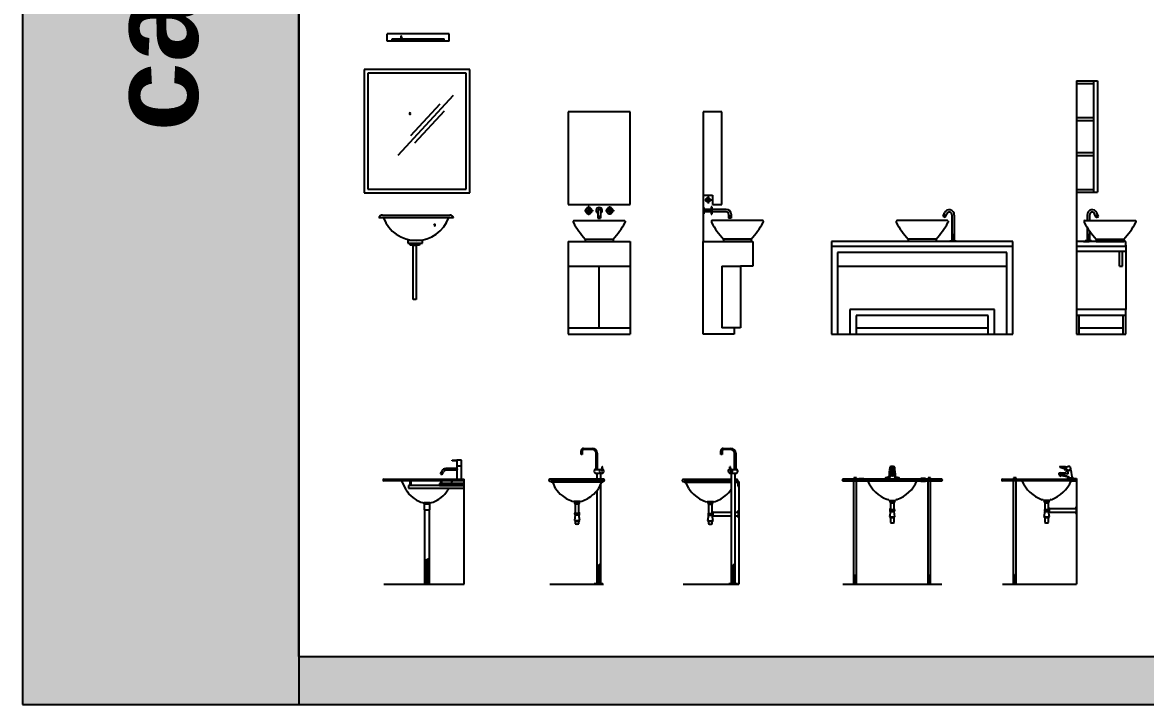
# Model space of a CAD drawing. Header units: millimetres. Extents: x 1357 to 18171, y 1516 to 18553.
# Drawn here: x 1357 to 10449, y 1516 to 7039 of the extents above; entities that cross this region are included whole.
import ezdxf

# ---------------------------------------------------------------- set-up
doc = ezdxf.new("R2010")
doc.units = ezdxf.units.MM
doc.layers.add('www.cad-blocks.net', color=7, linetype='Continuous')
doc.styles.get("Standard").update_dxf_attribs({"font": 'arial.ttf'})

# ---------------------------------------------------------------- blocks, each defined once
blk = doc.blocks.new('A$C7B974630')
at = {"color": 0}
for p, q in [((0.1875, 2.0916), (0.1875, 2.1516)), ((0.6875, 2.1516), (0.1875, 2.1516)), ((0.6875, 2.0916), (0.1875, 2.0916)), ((0.2275, 2.0916), (0.2275, 2.1116)), ((0.2275, 2.1116), (0.6475, 2.1116)), ((0.6475, 2.0916), (0.6475, 2.1116)), ((0.6875, 2.0916), (0.6875, 2.1516)), ((0, 1.8627), (0, 0.8627)), ((0.8546, 1.8627), (0, 1.8627)), ((0.03, 1.8327), (0.03, 0.8927)), ((0.8246, 1.8327), (0.03, 1.8327)), ((0.8246, 0.8927), (0.8246, 1.8327)), ((0.8546, 0.8627), (0.8546, 1.8627)), ((0.72, 1.6533), (0.2715, 1.1651)), ((0.6127, 1.581), (0.3741, 1.3246)), ((0.6473, 1.5241), (0.4075, 1.2664)), ((0, 0.8627), (0.4863, 0.8627)), ((0.03, 0.8927), (0.4589, 0.8927)), ((0.4589, 0.8927), (0.8246, 0.8927)), ((0.4863, 0.8627), (0.8546, 0.8627)), ((0.7237, 0.6604), (0.1193, 0.6604)), ((0.1493, 0.6839), (0.6937, 0.6839)), ((0.4712, 0.4784), (0.3526, 0.4784)), ((0.3526, 0.4784), (0.3526, 0.4551)), ((0.3526, 0.4551), (0.4712, 0.4551)), ((0.4712, 0.4551), (0.4712, 0.4784)), ((0.3716, 0.4544), (0.4468, 0.4544)), ((0.3716, 0.439), (0.3716, 0.4544)), ((0.4468, 0.439), (0.3716, 0.439)), ((0.3955, 0), (0.3955, 0.439)), ((0.3992, 0.439), (0.4246, 0.439)), ((0.4209, 0.439), (0.4209, 0)), ((0.4468, 0.4544), (0.4468, 0.439)), ((0.4209, 0), (0.3955, 0))]:
    blk.add_line(p, q, dxfattribs=at)
for centre, radius, start, end in [((0.3017, 2.1261), 0.005, 0, 180), ((0.3017, 2.1261), 0.005, 180, 0), ((0.3026, 2.1261), 0.005, 0, 180), ((0.3026, 2.1261), 0.005, 180, 0), ((0.3717, 1.5055), 0.005, 0, 180), ((0.3717, 1.5055), 0.005, 180, 0), ((0.3725, 1.5055), 0.005, 0, 180), ((0.3725, 1.5055), 0.005, 180, 0), ((0.1501, 0.6519), 0.0319, 91.42937, 164.66843), ((0.4204, 0.7603), 0.2821, 200.52463, 340.16246), ((0.6929, 0.6519), 0.0319, 15.33157, 88.57063), ((0.5701, 0.6029), 0.005, 0, 180), ((0.5701, 0.6029), 0.005, 180, 0)]:
    blk.add_arc(centre, radius, start, end, dxfattribs=at)
blk = doc.blocks.new('A$C51DA7EBB')
for p, q in [((0.5, 1.8), (0, 1.8)), ((0, 1.8), (0, 1.05)), ((0.5, 1.05), (0.5, 1.8)), ((0, 1.05), (0.5, 1.05)), ((0.135, 1.0035), (0.1615, 1.0035)), ((0.135, 1.0035), (0.135, 0.9965)), ((0.1615, 1.03), (0.1615, 1.0035)), ((0.1685, 1.03), (0.1615, 1.03)), ((0.1685, 1.03), (0.1685, 1.0035)), ((0.1685, 1.0035), (0.195, 1.0035)), ((0.195, 1.0035), (0.195, 0.9965)), ((0.3315, 1.0035), (0.305, 1.0035)), ((0.305, 1.0035), (0.305, 0.9965)), ((0.3315, 1.03), (0.3315, 1.0035)), ((0.3315, 1.03), (0.3385, 1.03)), ((0.3385, 1.03), (0.3385, 1.0035)), ((0.365, 1.0035), (0.3385, 1.0035)), ((0.365, 1.0035), (0.365, 0.9965)), ((0.04, 0.915), (0.04, 0.9063)), ((0.045, 0.92), (0.455, 0.92)), ((0.135, 0.9965), (0.1615, 0.9965)), ((0.1615, 0.9965), (0.1615, 0.97)), ((0.1615, 0.97), (0.1685, 0.97)), ((0.1685, 0.9965), (0.1685, 0.97)), ((0.1685, 0.9965), (0.195, 0.9965)), ((0.24, 1), (0.24, 0.94)), ((0.24, 0.955), (0.26, 0.955)), ((0.24, 0.94), (0.26, 0.94)), ((0.26, 1), (0.26, 0.94)), ((0.3315, 0.9965), (0.305, 0.9965)), ((0.3315, 0.9965), (0.3315, 0.97)), ((0.3385, 0.97), (0.3315, 0.97)), ((0.365, 0.9965), (0.3385, 0.9965)), ((0.3385, 0.9965), (0.3385, 0.97)), ((0.46, 0.915), (0.46, 0.9063)), ((0.46, 0.915), (0.46, 0.9063)), ((0, 0.75), (0, 0)), ((0, 0.75), (0.5, 0.75)), ((0.1375, 0.77), (0.1375, 0.75)), ((0.1375, 0.77), (0.3625, 0.77)), ((0.1375, 0.75), (0.3625, 0.75)), ((0.3625, 0.77), (0.3625, 0.75)), ((0.5, 0.75), (0.5, 0)), ((0, 0.55), (0.5, 0.55)), ((0.25, 0.05), (0.25, 0.55)), ((0, 0.05), (0.5, 0.05)), ((0, 0), (0.5, 0))]:
    blk.add_line(p, q)
for centre, radius, start, end in [((0.165, 1), 0.025, 98.04785, 171.95215), ((0.165, 1), 0.01, 110.48732, 159.51268), ((0.165, 1.0056), 0.00406, 210.51024, 329.48976), ((0.165, 1), 0.025, 8.04785, 81.95215), ((0.165, 1), 0.01, 20.48732, 69.51268), ((0.25, 1), 0.025, 293.57818, 246.42182), ((0.25, 1), 0.01, 0, 180), ((0.335, 1), 0.025, 98.04785, 171.95215), ((0.335, 1), 0.01, 110.48732, 159.51268), ((0.335, 1.0056), 0.00406, 210.51024, 329.48976), ((0.335, 1), 0.025, 8.04785, 81.95215), ((0.335, 1), 0.01, 20.48732, 69.51268), ((0.045, 0.915), 0.005, 90, 180), ((0.165, 1), 0.025, 188.04785, 261.95215), ((0.165, 1), 0.01, 200.48732, 249.51268), ((0.165, 0.9944), 0.00406, 30.51024, 149.48976), ((0.165, 1), 0.025, 278.04785, 351.95215), ((0.165, 1), 0.01, 290.48732, 339.51268), ((0.335, 1), 0.025, 188.04785, 261.95215), ((0.335, 1), 0.01, 200.48732, 249.51268), ((0.335, 0.9944), 0.00406, 30.51024, 149.48976), ((0.335, 1), 0.025, 278.04785, 351.95215), ((0.335, 1), 0.01, 290.48732, 339.51268), ((0.455, 0.915), 0.005, 0, 90), ((0.045, 0.9063), 0.005, 180, 209.45502), ((0.6826, 1.2664), 0.7372, 209.45502, 222.32259), ((-0.1826, 1.2664), 0.7372, 317.67741, 330.54498), ((0.455, 0.9063), 0.005, 330.54498, 0)]:
    blk.add_arc(centre, radius, start, end)
blk = doc.blocks.new('A$C622375E1')
for p, q in [((0.15, 1.8), (0, 1.8)), ((0, 1.8), (0, 1.125)), ((0.15, 1.05), (0.15, 1.8)), ((0, 1.125), (0.075, 1.125)), ((0, 1.125), (0, 0.75)), ((0.0385, 1.1137), (0.0385, 1.0581)), ((0.075, 1.125), (0.075, 1.05)), ((0.006, 1.025), (0, 1.025)), ((0.006, 0.975), (0.006, 1.025)), ((0.063, 1.01), (0.006, 1.01)), ((0.033, 1.0055), (0.006, 1.0055)), ((0.011, 1.0862), (0.066, 1.0862)), ((0.033, 1.0075), (0.033, 0.9925)), ((0.053, 1.0075), (0.033, 1.0075)), ((0.053, 1.0075), (0.053, 0.9925)), ((0.063, 1.003), (0.053, 1.003)), ((0.063, 1.03), (0.063, 0.97)), ((0.07, 1.03), (0.063, 1.03)), ((0.07, 1.03), (0.07, 0.97)), ((0.185, 1.01), (0.07, 1.01)), ((0.075, 1.05), (0.15, 1.05)), ((0.006, 0.975), (0, 0.975)), ((0.033, 0.9945), (0.006, 0.9945)), ((0.063, 0.99), (0.006, 0.99)), ((0.053, 0.9925), (0.033, 0.9925)), ((0.063, 0.997), (0.053, 0.997)), ((0.063, 0.97), (0.07, 0.97)), ((0.065, 0.915), (0.065, 0.9063)), ((0.065, 0.915), (0.065, 0.9063)), ((0.185, 0.99), (0.07, 0.99)), ((0.48, 0.92), (0.07, 0.92)), ((0.205, 0.97), (0.205, 0.94)), ((0.225, 0.955), (0.205, 0.955)), ((0.225, 0.94), (0.205, 0.94)), ((0.225, 0.97), (0.225, 0.94)), ((0.485, 0.915), (0.485, 0.9063)), ((0, 0.75), (0.4, 0.75)), ((0, 0), (0, 0.75)), ((0.1625, 0.77), (0.1625, 0.75)), ((0.3875, 0.77), (0.1625, 0.77)), ((0.3875, 0.75), (0.1625, 0.75)), ((0.3875, 0.77), (0.3875, 0.75)), ((0.4, 0.75), (0.4, 0.55)), ((0.15, 0.55), (0.15, 0.05)), ((0.15, 0.55), (0.3, 0.55)), ((0.3, 0.55), (0.3, 0.05)), ((0.4, 0.55), (0.3, 0.55)), ((0.3, 0.55), (0.3, 0.05)), ((0.25, 0), (0, 0)), ((0.3, 0.05), (0.15, 0.05)), ((0.3, 0.05), (0.25, 0.05)), ((0.25, 0.05), (0.25, 0))]:
    blk.add_line(p, q)
for centre, radius in [((0.0385, 1.0862), 0.0175), ((0.0665, 1), 0.0035)]:
    blk.add_circle(centre, radius)
for centre, radius, start, end in [((0.185, 0.97), 0.04, 0, 90), ((0.07, 0.915), 0.005, 90, 180), ((0.185, 0.97), 0.02, 0, 90), ((0.48, 0.915), 0.005, 0, 90), ((0.07, 0.9063), 0.005, 180, 209.45502), ((0.7076, 1.2664), 0.7372, 209.45502, 222.32259), ((-0.1576, 1.2664), 0.7372, 317.67741, 330.54498), ((0.48, 0.9063), 0.005, 330.54498, 0)]:
    blk.add_arc(centre, radius, start, end)
blk = doc.blocks.new('A$C3EAC730C')
for p, q in [((0, 2.05), (0.17, 2.05)), ((0, 2.05), (0, 0.2)), ((0, 2.03), (0.14, 2.03)), ((0.14, 2.05), (0.14, 1.15)), ((0.17, 2.05), (0.17, 1.15)), ((0, 1.7542), (0.14, 1.7542)), ((0, 1.7292), (0.14, 1.7292)), ((0, 1.4708), (0.14, 1.4708)), ((0, 1.4458), (0.14, 1.4458)), ((0, 1.17), (0.14, 1.17)), ((0, 1.15), (0.17, 1.15)), ((0.0627, 0.915), (0.0627, 0.9063)), ((0.0677, 0.92), (0.4777, 0.92)), ((0.0877, 0.964), (0.0877, 0.92)), ((0.1077, 0.9647), (0.1077, 0.92)), ((0.1601, 0.9446), (0.1481, 0.9744)), ((0.1545, 0.9582), (0.1731, 0.9657)), ((0.1552, 0.9563), (0.1739, 0.9639)), ((0.1601, 0.9446), (0.1787, 0.9521)), ((0.1787, 0.9521), (0.1666, 0.9819)), ((0.4827, 0.915), (0.4827, 0.9063)), ((0.4827, 0.915), (0.4827, 0.9063)), ((0.0877, 0.8637), (0.0877, 0.756)), ((0.1077, 0.8346), (0.1077, 0.756)), ((0.4, 0.75), (0, 0.75)), ((0.0577, 0.75), (0.1037, 0.75)), ((0.0727, 0.756), (0.0727, 0.75)), ((0.1227, 0.756), (0.0727, 0.756)), ((0.0902, 0.7905), (0.1052, 0.7905)), ((0.0902, 0.7905), (0.0902, 0.756)), ((0.0947, 0.8022), (0.0947, 0.7905)), ((0.1007, 0.8022), (0.1007, 0.7905)), ((0.1052, 0.7905), (0.1052, 0.756)), ((0.1227, 0.756), (0.1227, 0.75)), ((0.1602, 0.77), (0.1602, 0.75)), ((0.1602, 0.77), (0.3852, 0.77)), ((0.1602, 0.75), (0.3852, 0.75)), ((0.3852, 0.77), (0.3852, 0.75)), ((0.4, 0.71), (0.4, 0.75)), ((0.4, 0.71), (0, 0.71)), ((0.4, 0.67), (0, 0.67)), ((0.35, 0.55), (0.35, 0.67)), ((0.375, 0.55), (0.375, 0.67)), ((0.4, 0.72), (0.4, 0.2)), ((0.35, 0.55), (0.375, 0.55)), ((0.4, 0.2), (0, 0.2)), ((0, 0.2), (0, 0)), ((0.4, 0), (0.4, 0.2)), ((0.4, 0.15), (0, 0.15)), ((0.02, 0.15), (0.02, 0)), ((0.38, 0), (0.38, 0.15)), ((0, 0), (0.4, 0)), ((0.02, 0.05), (0.38, 0.05))]:
    blk.add_line(p, q)
blk.add_circle((0.0977, 0.804), 0.0035)
for centre, radius, start, end in [((0.1286, 0.9665), 0.041, 22.01327, 183.41193), ((0.0677, 0.915), 0.005, 90, 180), ((0.1286, 0.9665), 0.021, 22.01327, 184.76808), ((0.4777, 0.915), 0.005, 0, 90), ((0.0677, 0.9063), 0.005, 180, 209.45502), ((0.7052, 1.2664), 0.7372, 209.45502, 222.32259), ((-0.1599, 1.2664), 0.7372, 317.67741, 330.54498), ((0.4777, 0.9063), 0.005, 330.54498, 0)]:
    blk.add_arc(centre, radius, start, end)
blk = doc.blocks.new('A$C127E6D2A')
for p, q in [((0.525, 0.915), (0.525, 0.9063)), ((0.525, 0.915), (0.525, 0.9063)), ((0.94, 0.92), (0.53, 0.92)), ((0.904, 0.9521), (0.9161, 0.9819)), ((0.9226, 0.9446), (0.904, 0.9521)), ((0.9275, 0.9563), (0.9088, 0.9639)), ((0.9282, 0.9582), (0.9095, 0.9657)), ((0.9226, 0.9446), (0.9346, 0.9744)), ((0.945, 0.915), (0.945, 0.9063)), ((0.975, 0.9647), (0.975, 0.756)), ((0.995, 0.964), (0.995, 0.756)), ((1.47, 0.75), (0, 0.75)), ((0, 0.75), (0, 0)), ((0.6225, 0.77), (0.6225, 0.75)), ((0.8475, 0.77), (0.6225, 0.77)), ((0.8475, 0.75), (0.6225, 0.75)), ((0.8475, 0.77), (0.8475, 0.75)), ((0.96, 0.756), (0.96, 0.75)), ((0.96, 0.756), (1.01, 0.756)), ((0.9925, 0.7905), (0.9775, 0.7905)), ((0.9775, 0.7905), (0.9775, 0.756)), ((0.982, 0.8022), (0.982, 0.7905)), ((0.988, 0.8022), (0.988, 0.7905)), ((0.9925, 0.7905), (0.9925, 0.756)), ((1.01, 0.756), (1.01, 0.75)), ((1.47, 0), (1.47, 0.75)), ((1.47, 0.71), (0, 0.71)), ((0.05, 0.66), (0.05, 0)), ((1.42, 0.66), (0.05, 0.66)), ((1.42, 0), (1.42, 0.66)), ((0.05, 0.55), (1.42, 0.55)), ((1.32, 0.2), (0.15, 0.2)), ((0.15, 0.2), (0.15, 0)), ((1.32, 0), (1.32, 0.2)), ((1.27, 0.15), (0.2, 0.15)), ((0.2, 0.15), (0.2, 0)), ((1.27, 0), (1.27, 0.15)), ((0.2, 0.05), (1.27, 0.05)), ((0, 0), (1.47, 0))]:
    blk.add_line(p, q)
blk.add_circle((0.985, 0.804), 0.0035)
for centre, radius, start, end in [((0.9541, 0.9665), 0.041, 356.58807, 157.98673), ((0.53, 0.915), 0.005, 90, 180), ((0.9541, 0.9665), 0.021, 355.23192, 157.98673), ((0.94, 0.915), 0.005, 0, 90), ((0.53, 0.9063), 0.005, 180, 209.45502), ((1.1676, 1.2664), 0.7372, 209.45502, 222.32259), ((0.3024, 1.2664), 0.7372, 317.67741, 330.54498), ((0.94, 0.9063), 0.005, 330.54498, 0)]:
    blk.add_arc(centre, radius, start, end)
blk = doc.blocks.new('A$C68C212F1')
for p, q in [((0.5587, 1), (0.5587, 1.005)), ((0.5587, 1.005), (0.5987, 1.005)), ((0.6353, 1.005), (0.5987, 1.005)), ((0.5987, 1.005), (0.5987, 0.959)), ((0.6191, 1.005), (0.6142, 1.005)), ((0.6353, 0.959), (0.6353, 1.005)), ((0.464, 0.8966), (0.4787, 0.9177)), ((0.5987, 0.9373), (0.5082, 0.9373)), ((0.5987, 0.9223), (0.5084, 0.9223)), ((0.5987, 1), (0.5587, 1)), ((0.5987, 0.959), (0.6353, 0.959)), ((0.6353, 0.955), (0.5987, 0.955)), ((0.5987, 0.955), (0.5987, 0.9373)), ((0.5987, 0.9223), (0.5987, 0.85)), ((0.6007, 0.959), (0.6007, 0.955)), ((0.6333, 0.959), (0.6333, 0.955)), ((0.6353, 0.85), (0.6353, 0.955)), ((0.006, 0.85), (0.656, 0.85)), ((0.656, 0.838), (0.006, 0.838)), ((0.1885, 0.7649), (0.151, 0.838)), ((0.221, 0.798), (0.221, 0.838)), ((0.227, 0.798), (0.227, 0.838)), ((0.471, 0.816), (0.471, 0.838)), ((0.4764, 0.888), (0.491, 0.9092)), ((0.477, 0.816), (0.477, 0.838)), ((0.561, 0.838), (0.5497, 0.816)), ((0.5987, 0.85), (0.6353, 0.85)), ((0.656, 0), (0.656, 0.85)), ((0.656, 0.798), (0.206, 0.798)), ((0.206, 0.798), (0.206, 0.778)), ((0.206, 0.778), (0.656, 0.778)), ((0.656, 0.816), (0.456, 0.816)), ((0.456, 0.816), (0.456, 0.8)), ((0.456, 0.8), (0.656, 0.8)), ((0.5302, 0.778), (0.5235, 0.7649)), ((0.5415, 0.8), (0.5405, 0.798)), ((0.381, 0.658), (0.331, 0.658)), ((0.3335, 0.652), (0.3785, 0.652)), ((0.3335, 0.652), (0.3335, 0.602)), ((0.3785, 0.602), (0.3785, 0.652)), ((0.3335, 0.602), (0.336, 0.602)), ((0.336, 0.602), (0.376, 0.602)), ((0.336, 0.602), (0.336, 0)), ((0.376, 0), (0.376, 0.602)), ((0.376, 0.602), (0.3785, 0.602)), ((0.3413, 0.1877), (0.3413, 0)), ((0.3479, 0.1929), (0.3479, 0)), ((0.355, 0.1978), (0.355, 0)), ((0.3676, 0.2047), (0.3676, 0)), ((0.006, 0), (0.656, 0))]:
    blk.add_line(p, q)
for centre, radius, start, end in [((0.5113, 0.9005), 0.037, 94.81637, 152.19455), ((0.5118, 0.8997), 0.0229, 98.68208, 155.41444), ((0.006, 0.844), 0.006, 90, 270), ((0.056, 0.844), 0.006, 90, 270), ((0.4852, 0.914), 0.0274, 219.49222, 251.30186), ((0.3229, 0.825), 0.1472, 204.07454, 236.08605), ((0.3891, 0.825), 0.1472, 303.91395, 335.92546), ((0.3919, 0.8941), 0.2439, 231.6801, 255.52785), ((0.3411, 0.6587), 0.0102, 183.95778, 221.28195), ((0.3709, 0.6587), 0.0102, 318.71805, 356.04222), ((0.3201, 0.8941), 0.2439, 284.47215, 308.3199), ((0.4211, 0.0932), 0.1237, 111.38606, 133.46802)]:
    blk.add_arc(centre, radius, start, end)
at = {"extrusion": (0, 0, -1)}
blk.add_ellipse((0.5713, 0.9341), major_axis=(-0.0283, 0.0096), ratio=0.718567, start_param=2.555678, end_param=3.251095, dxfattribs=at)
blk = doc.blocks.new('A$C24E749CB')
for p, q in [((0.28, 1.1), (0.3514, 1.1)), ((0.26, 1.05), (0.26, 1.08)), ((0.27, 1.05), (0.26, 1.05)), ((0.27, 1.08), (0.27, 1.05)), ((0.3514, 1.09), (0.28, 1.09)), ((0.3814, 0.93), (0.3814, 1.06)), ((0.3914, 1.06), (0.3914, 0.93)), ((0.3752, 0.93), (0.4167, 0.93)), ((0.4147, 0.9295), (0.4157, 0.9295)), ((0.4177, 0.93), (0.4374, 0.93)), ((0.4303, 0.93), (0.4303, 0.95)), ((0.4333, 0.93), (0.4333, 0.95)), ((0.4423, 0.85), (0.0077, 0.85)), ((0.0077, 0.8345), (0.0153, 0.8345)), ((0.4407, 0.8345), (0.0153, 0.8345)), ((0.0185, 0.8285), (0.4375, 0.8285)), ((0.0545, 0.7761), (0.0334, 0.8238)), ((0.3752, 0.9), (0.4167, 0.9)), ((0.3874, 0.9), (0.3874, 0.85)), ((0.4226, 0.8238), (0.4015, 0.7761)), ((0.4147, 0.9005), (0.4157, 0.9005)), ((0.4174, 0.9), (0.4174, 0.85)), ((0.4177, 0.9), (0.4374, 0.9)), ((0.4407, 0.8345), (0.4423, 0.8345)), ((0.3874, 0.7561), (0.3874, 0.004)), ((0.4174, 0.812), (0.4174, 0.004)), ((0.2486, 0.6691), (0.2017, 0.6691)), ((0.2074, 0.6691), (0.2017, 0.6691)), ((0.2074, 0.6635), (0.2486, 0.6635)), ((0.2074, 0.6635), (0.2074, 0.6555)), ((0.2074, 0.6555), (0.2486, 0.6555)), ((0.213, 0.6495), (0.243, 0.6495)), ((0.213, 0.6495), (0.213, 0.5745)), ((0.243, 0.5745), (0.243, 0.6495)), ((0.2543, 0.6691), (0.2486, 0.6691)), ((0.2486, 0.6555), (0.2486, 0.6635)), ((0.213, 0.5605), (0.206, 0.515)), ((0.213, 0.5745), (0.212, 0.5745)), ((0.212, 0.5685), (0.244, 0.5685)), ((0.212, 0.5685), (0.212, 0.5665)), ((0.212, 0.5665), (0.244, 0.5665)), ((0.212, 0.5605), (0.213, 0.5605)), ((0.213, 0.5745), (0.243, 0.5745)), ((0.213, 0.5605), (0.243, 0.5605)), ((0.244, 0.5745), (0.243, 0.5745)), ((0.25, 0.515), (0.243, 0.5605)), ((0.243, 0.5605), (0.244, 0.5605)), ((0.244, 0.5665), (0.244, 0.5685)), ((0.206, 0.515), (0.25, 0.515)), ((0.213, 0.511), (0.243, 0.511)), ((0.213, 0.511), (0.213, 0.4895)), ((0.243, 0.4895), (0.243, 0.511)), ((0.3905, 0.004), (0.3905, 0.139)), ((0.3935, 0.004), (0.3935, 0.143)), ((0.3973, 0.004), (0.3973, 0.1477)), ((0.4024, 0.004), (0.4024, 0.1535)), ((0.4109, 0.004), (0.4109, 0.1618)), ((0.4374, 0.004), (0.3674, 0.004)), ((0.3674, 0.004), (0.3674, 0)), ((0.4374, 0), (0.4374, 0.004)), ((0.0077, 0), (0.4423, 0))]:
    blk.add_line(p, q)
for centre, radius, start, end in [((0.28, 1.08), 0.02, 90, 180), ((0.3514, 1.06), 0.04, 0, 90), ((0.28, 1.08), 0.01, 90, 180), ((0.3514, 1.06), 0.03, 0, 90), ((0.0077, 0.8423), 0.00774, 90, 270), ((0.0203, 0.8333), 0.00515, 166.68297, 249.34752), ((0.0187, 0.8068), 0.0225, 49.25045, 75.12158), ((0.4373, 0.8068), 0.0225, 104.87842, 130.74955), ((0.4357, 0.8333), 0.00515, 290.65248, 13.31703), ((0.4423, 0.8423), 0.00774, 270, 90), ((0.2542, 0.902), 0.2361, 212.24439, 231.48451), ((0.2018, 0.902), 0.2361, 308.51549, 327.75561), ((0.2633, 0.9068), 0.2455, 230.52645, 255.48599), ((0.2188, 0.6806), 0.0206, 213.83084, 236.15004), ((0.2227, 0.6642), 0.0176, 209.69211, 236.6714), ((0.2333, 0.6642), 0.0176, 303.3286, 330.30789), ((0.2372, 0.6806), 0.0206, 303.84996, 326.16916), ((0.1927, 0.9068), 0.2455, 284.51401, 309.47355), ((0.228, 0.5695), 0.02, 138.59038, 218.98085), ((0.2133, 0.5715), 0.00325, 112.61986, 247.38014), ((0.2133, 0.5635), 0.00325, 112.61986, 247.38014), ((0.228, 0.5695), 0.02, 321.01915, 41.40962), ((0.2428, 0.5715), 0.00325, 292.61986, 67.38014), ((0.2428, 0.5635), 0.00325, 292.61986, 67.38014), ((0.2134, 0.5198), 0.00879, 212.96263, 267.54761), ((0.228, 0.5447), 0.0573, 254.81071, 285.18929), ((0.2426, 0.5198), 0.00879, 272.45239, 327.03737), ((0.5108, 0.052), 0.1485, 128.97963, 146.20396)]:
    blk.add_arc(centre, radius, start, end)
for centre, major_axis, ratio, start_param, end_param in [((0.3752, 0.915), (0, -0.015), 0.520354, 3.141593, 6.283185), ((0.4167, 0.915), (0, -0.015), 0.520354, 3.141593, 6.283185), ((0.4177, 0.915), (0, -0.015), 0.520354, 3.141593, 6.283185), ((0.4374, 0.915), (0, -0.015), 0.520354, -1.570796, 4.712389), ((0.4318, 0.95), (-0.0015, 0), 0.46894, 3.141593, 6.283185)]:
    blk.add_ellipse(centre, major_axis=major_axis, ratio=ratio, start_param=start_param, end_param=end_param)
blk = doc.blocks.new('A$C38122BC9')
for p, q in [((0.3327, 1.1), (0.3941, 1.1)), ((0.3127, 1.05), (0.3127, 1.08)), ((0.3227, 1.05), (0.3127, 1.05)), ((0.3227, 1.08), (0.3227, 1.05)), ((0.3941, 1.09), (0.3327, 1.09)), ((0.4241, 0.93), (0.4241, 1.06)), ((0.4341, 1.06), (0.4341, 0.93)), ((0.3824, 0.93), (0.3975, 0.93)), ((0.3872, 0.93), (0.3872, 0.95)), ((0.3902, 0.93), (0.3902, 0.95)), ((0.3984, 0.93), (0.4415, 0.93)), ((0.3996, 0.9295), (0.4006, 0.9295)), ((0.3977, 0.8483), (0.0077, 0.8483)), ((0.0077, 0.8328), (0.0153, 0.8328)), ((0.3977, 0.8328), (0.0153, 0.8328)), ((0.0185, 0.8268), (0.3977, 0.8268)), ((0.0545, 0.7743), (0.0334, 0.8221)), ((0.3827, 0.9), (0.3977, 0.9)), ((0.3977, 0.9), (0.3977, 0.004)), ((0.3986, 0.9), (0.4416, 0.9)), ((0.3999, 0.9005), (0.4009, 0.9005)), ((0.4277, 0.9), (0.4277, 0.004)), ((0.4423, 0.8483), (0.4277, 0.8483)), ((0.4407, 0.8328), (0.4277, 0.8328)), ((0.4277, 0.8268), (0.4403, 0.8268)), ((0.4277, 0.8268), (0.4375, 0.8268)), ((0.4403, 0.8268), (0.4517, 0.8268)), ((0.4407, 0.8328), (0.4423, 0.8328)), ((0.4423, 0.8328), (0.4577, 0.8328)), ((0.4517, 0.8268), (0.4517, 0.7928)), ((0.4577, 0.8328), (0.4577, 0)), ((0.4517, 0.7928), (0.4577, 0.7928)), ((0.2074, 0.6674), (0.2017, 0.6674)), ((0.2543, 0.6674), (0.2017, 0.6674)), ((0.2074, 0.6618), (0.2486, 0.6618)), ((0.2074, 0.6618), (0.2074, 0.6538)), ((0.2074, 0.6538), (0.2486, 0.6538)), ((0.213, 0.6478), (0.243, 0.6478)), ((0.213, 0.6478), (0.213, 0.5728)), ((0.243, 0.5728), (0.243, 0.6478)), ((0.2486, 0.6538), (0.2486, 0.6618)), ((0.213, 0.5588), (0.206, 0.5133)), ((0.213, 0.5728), (0.212, 0.5728)), ((0.212, 0.5668), (0.244, 0.5668)), ((0.212, 0.5668), (0.212, 0.5648)), ((0.212, 0.5648), (0.244, 0.5648)), ((0.212, 0.5588), (0.213, 0.5588)), ((0.213, 0.5728), (0.243, 0.5728)), ((0.213, 0.5588), (0.243, 0.5588)), ((0.244, 0.5728), (0.243, 0.5728)), ((0.25, 0.5133), (0.243, 0.5588)), ((0.243, 0.5588), (0.244, 0.5588)), ((0.244, 0.5648), (0.244, 0.5668)), ((0.248, 0.5858), (0.248, 0.5478)), ((0.248, 0.5828), (0.3977, 0.5828)), ((0.248, 0.5528), (0.3977, 0.5528)), ((0.4277, 0.5828), (0.4537, 0.5828)), ((0.4277, 0.5528), (0.4537, 0.5528)), ((0.4537, 0.5958), (0.4537, 0.5398)), ((0.4537, 0.5958), (0.4577, 0.5958)), ((0.206, 0.5133), (0.25, 0.5133)), ((0.213, 0.5093), (0.243, 0.5093)), ((0.213, 0.5093), (0.213, 0.4878)), ((0.243, 0.4878), (0.243, 0.5093)), ((0.4537, 0.5398), (0.4577, 0.5398)), ((0.4009, 0.004), (0.4009, 0.139)), ((0.4038, 0.004), (0.4038, 0.143)), ((0.4076, 0.004), (0.4076, 0.1477)), ((0.4127, 0.004), (0.4127, 0.1535)), ((0.4212, 0.004), (0.4212, 0.1618)), ((0.4477, 0.004), (0.3777, 0.004)), ((0.3777, 0.004), (0.3777, 0)), ((0.4477, 0), (0.4477, 0.004)), ((0.0077, 0), (0.4577, 0))]:
    blk.add_line(p, q)
for centre, radius, start, end in [((0.3327, 1.08), 0.02, 90, 180), ((0.3941, 1.06), 0.04, 0, 90), ((0.3327, 1.08), 0.01, 90, 180), ((0.3941, 1.06), 0.03, 0, 90), ((0.0077, 0.8405), 0.00774, 90, 270), ((0.0203, 0.8316), 0.00515, 166.68297, 249.34752), ((0.0187, 0.8051), 0.0225, 49.25045, 75.12158), ((0.4373, 0.8051), 0.0225, 104.87842, 115.19522), ((0.4357, 0.8316), 0.00515, 290.65248, 13.31703), ((0.4423, 0.8405), 0.00774, 270, 90), ((0.2542, 0.9003), 0.2361, 212.24439, 231.48451), ((0.2018, 0.9003), 0.2361, 308.51549, 326.10008), ((0.2633, 0.905), 0.2455, 230.52645, 255.48599), ((0.2188, 0.6788), 0.0206, 213.83084, 236.15004), ((0.2227, 0.6625), 0.0176, 209.69211, 236.6714), ((0.2333, 0.6625), 0.0176, 303.3286, 330.30789), ((0.2372, 0.6788), 0.0206, 303.84996, 326.16916), ((0.1927, 0.905), 0.2455, 284.51401, 309.47355), ((0.2132, 0.5698), 0.00325, 112.61986, 247.38014), ((0.2132, 0.5618), 0.00325, 112.61986, 247.38014), ((0.2455, 0.5852), 0.00256, 12.68038, 167.31962), ((0.2427, 0.5698), 0.00325, 292.61986, 67.38014), ((0.2427, 0.5618), 0.00325, 292.61986, 67.38014), ((0.2455, 0.5483), 0.00256, 258.47964, 347.31962), ((0.4817, 0.556), 0.0323, 185.79762, 210.20258), ((0.4913, 0.5771), 0.0419, 153.56008, 172.23446), ((0.2134, 0.518), 0.00879, 212.96263, 267.54761), ((0.228, 0.543), 0.0573, 254.81071, 285.18929), ((0.2426, 0.518), 0.00879, 272.45239, 327.03737), ((0.5212, 0.052), 0.1485, 128.97963, 146.20396)]:
    blk.add_arc(centre, radius, start, end)
blk.add_ellipse((0.3826, 0.915), major_axis=(-0.0002, 0.015), ratio=0.564953)
for centre, major_axis, ratio, start_param in [((0.3887, 0.95), (-0.0015, 0), 0.46894, 3.141593), ((0.3976, 0.915), (-0.0002, 0.015), 0.564953, 3.127593), ((0.3986, 0.915), (-0.0002, 0.015), 0.564953, 3.127593), ((0.4416, 0.915), (-0.0002, 0.015), 0.564953, 3.127593)]:
    blk.add_ellipse(centre, major_axis=major_axis, ratio=ratio, start_param=start_param, end_param=6.283185)
blk = doc.blocks.new('A$C1D32451F')
for p, q in [((0.3866, 0.9464), (0.3846, 0.9233)), ((0.3864, 0.9199), (0.3846, 0.9171)), ((0.3875, 0.8979), (0.3875, 0.9132)), ((0.3875, 0.9132), (0.3875, 0.8979)), ((0.4245, 0.9132), (0.4245, 0.8979)), ((0.4274, 0.9233), (0.4254, 0.9464)), ((0.4274, 0.9171), (0.4256, 0.9199)), ((0.806, 0.85), (0.006, 0.85)), ((0.006, 0.838), (0.806, 0.838)), ((0.116, 0.86), (0.096, 0.86)), ((0.096, 0.86), (0.096, 0.85)), ((0.096, 0), (0.096, 0.838)), ((0.116, 0.85), (0.116, 0.86)), ((0.116, 0), (0.116, 0.838)), ((0.136, 0.85), (0.136, 0.855)), ((0.136, 0.855), (0.176, 0.855)), ((0.136, 0.833), (0.136, 0.838)), ((0.176, 0.833), (0.136, 0.833)), ((0.176, 0.855), (0.176, 0.85)), ((0.176, 0.838), (0.176, 0.833)), ((0.35, 0.8577), (0.3497, 0.85)), ((0.3497, 0.85), (0.4623, 0.85)), ((0.3734, 0.8664), (0.354, 0.8624)), ((0.3734, 0.8664), (0.3829, 0.8675)), ((0.3907, 0.8743), (0.3916, 0.8844)), ((0.397, 0.8896), (0.415, 0.8896)), ((0.3982, 0.8829), (0.3982, 0.8781)), ((0.4138, 0.8781), (0.4138, 0.8829)), ((0.4204, 0.8844), (0.4213, 0.8743)), ((0.4291, 0.8675), (0.4386, 0.8664)), ((0.458, 0.8624), (0.4386, 0.8664)), ((0.4623, 0.85), (0.462, 0.8577)), ((0.676, 0.855), (0.636, 0.855)), ((0.636, 0.855), (0.636, 0.85)), ((0.636, 0.838), (0.636, 0.833)), ((0.636, 0.833), (0.676, 0.833)), ((0.676, 0.85), (0.676, 0.855)), ((0.676, 0.833), (0.676, 0.838)), ((0.716, 0.86), (0.696, 0.86)), ((0.696, 0.86), (0.696, 0.85)), ((0.696, 0), (0.696, 0.838)), ((0.716, 0.85), (0.716, 0.86)), ((0.716, 0), (0.716, 0.838)), ((0.3797, 0.6786), (0.3854, 0.6786)), ((0.3854, 0.6786), (0.4323, 0.6786)), ((0.3854, 0.673), (0.4266, 0.673)), ((0.3854, 0.673), (0.3854, 0.665)), ((0.3854, 0.665), (0.4266, 0.665)), ((0.391, 0.659), (0.421, 0.659)), ((0.391, 0.659), (0.391, 0.604)), ((0.421, 0.604), (0.421, 0.659)), ((0.4266, 0.665), (0.4266, 0.673)), ((0.391, 0.59), (0.384, 0.5445)), ((0.391, 0.604), (0.39, 0.604)), ((0.39, 0.598), (0.422, 0.598)), ((0.39, 0.598), (0.39, 0.596)), ((0.39, 0.596), (0.422, 0.596)), ((0.39, 0.59), (0.391, 0.59)), ((0.391, 0.604), (0.421, 0.604)), ((0.391, 0.59), (0.421, 0.59)), ((0.422, 0.604), (0.421, 0.604)), ((0.428, 0.5445), (0.421, 0.59)), ((0.421, 0.59), (0.422, 0.59)), ((0.422, 0.596), (0.422, 0.598)), ((0.384, 0.5445), (0.428, 0.5445)), ((0.391, 0.5405), (0.421, 0.5405)), ((0.391, 0.5405), (0.391, 0.499)), ((0.421, 0.499), (0.421, 0.5405)), ((0.006, 0), (0.806, 0)), ((0.0971, 0.0627), (0.0971, 0)), ((0.099, 0.0653), (0.099, 0)), ((0.1017, 0.0684), (0.1017, 0)), ((0.1048, 0.0715), (0.1048, 0)), ((0.1096, 0.0753), (0.1096, 0)), ((0.6971, 0.0627), (0.6971, 0)), ((0.699, 0.0653), (0.699, 0)), ((0.7017, 0.0684), (0.7017, 0)), ((0.7048, 0.0715), (0.7048, 0)), ((0.7096, 0.0753), (0.7096, 0))]:
    blk.add_line(p, q)
for centre, radius, start, end in [((-0.7997, 0.9695), 1.1854, 355.48042, 357.46859), ((0.4001, 0.9296), 0.0168, 202.34864, 215.39316), ((0.406, 1.0149), 0.1001, 257.65382, 282.34618), ((0.406, 0.9869), 0.0698, 253.72221, 286.27779), ((0.3916, 0.946), 0.005, 109.55327, 175.09118), ((0.4737, 0.9115), 0.0872, 160.4627, 171.53768), ((0.3872, 0.9754), 0.0269, 272.22212, 297.80825), ((0.406, 0.9053), 0.0481, 70.45554, 109.54446), ((0.4043, 0.9377), 0.0131, 125.1003, 167.00734), ((0.4028, 0.9378), 0.00923, 108.50122, 184.17807), ((0.406, 0.9662), 0.0316, 246.82672, 293.17328), ((0.3989, 0.941), 0.00772, 76.26183, 106.24944), ((0.406, 0.9223), 0.03, 78.02489, 101.97511), ((0.4066, 1.0007), 0.0544, 262.98997, 275.87621), ((0.406, 0.9753), 0.0273, 258.99125, 281.00875), ((0.4131, 0.941), 0.00772, 73.75056, 103.73817), ((0.4248, 0.9754), 0.0269, 242.19175, 267.77788), ((0.4092, 0.9378), 0.00923, 355.82193, 71.49878), ((0.4077, 0.9377), 0.0131, 12.99266, 54.8997), ((0.3383, 0.9115), 0.0872, 8.46232, 19.5373), ((0.4204, 0.946), 0.005, 4.90882, 70.44673), ((0.4119, 0.9296), 0.0168, 324.60684, 337.65136), ((1.6117, 0.9695), 1.1854, 182.53141, 184.51958), ((0.006, 0.844), 0.006, 90, 270), ((0.461, 0.9453), 0.2766, 202.8132, 250.43386), ((0.355, 0.8576), 0.005, 101.53682, 177.98916), ((0.3717, 0.8766), 0.0104, 279.26843, 356.76427), ((0.3812, 0.8775), 0.0101, 279.61155, 341.5359), ((0.3897, 0.8977), 0.00221, 174.55864, 276.00809), ((0.3891, 0.9086), 0.0131, 273.44958, 304.98699), ((0.3985, 0.8827), 0.00704, 102.21813, 166.39826), ((0.406, 0.864), 0.0351, 74.52694, 105.47306), ((0.406, 0.8726), 0.013, 52.79424, 127.20576), ((0.4135, 0.8827), 0.00704, 13.60174, 77.78187), ((0.4229, 0.9086), 0.0131, 235.01301, 266.55042), ((0.4308, 0.8775), 0.0101, 198.4641, 260.38845), ((0.4223, 0.8977), 0.00221, 263.99191, 5.44136), ((0.4403, 0.8766), 0.0104, 183.23573, 260.73157), ((0.351, 0.9453), 0.2766, 289.56614, 337.1868), ((0.457, 0.8576), 0.005, 2.01084, 78.46318), ((0.806, 0.844), 0.006, 270, 90), ((0.3546, 0.6445), 0.0424, 53.54731, 71.02236), ((0.3968, 0.6901), 0.0206, 213.83084, 236.15004), ((0.4007, 0.6737), 0.0176, 209.69211, 236.6714), ((0.4113, 0.6737), 0.0176, 303.3286, 330.30789), ((0.4152, 0.6901), 0.0206, 303.84996, 326.16916), ((0.4574, 0.6445), 0.0424, 108.97764, 126.45269), ((0.406, 0.599), 0.02, 138.59038, 218.98085), ((0.3912, 0.601), 0.00325, 112.61986, 247.38014), ((0.3912, 0.593), 0.00325, 112.61986, 247.38014), ((0.406, 0.599), 0.02, 321.01915, 41.40962), ((0.4207, 0.601), 0.00325, 292.61986, 67.38014), ((0.4207, 0.593), 0.00325, 292.61986, 67.38014), ((0.3914, 0.5493), 0.00879, 212.96263, 267.54761), ((0.406, 0.5542), 0.0573, 254.81071, 285.18929), ((0.4206, 0.5493), 0.00879, 272.45239, 327.03737), ((0.1395, 0.0331), 0.0518, 117.05952, 147.27799), ((0.7395, 0.0331), 0.0518, 117.05952, 147.27799)]:
    blk.add_arc(centre, radius, start, end)
blk.add_ellipse((0.406, 0.8781), major_axis=(0.00784, 0), ratio=0.294234)
blk = doc.blocks.new('A$C66792E4B')
for p, q in [((0.5165, 0.9507), (0.4713, 0.9535)), ((0.4721, 0.948), (0.5065, 0.936)), ((0.5124, 0.9404), (0.4721, 0.948)), ((0.5202, 0.9099), (0.5211, 0.9036)), ((0.5224, 0.9172), (0.5226, 0.9159)), ((0.5226, 0.9159), (0.5593, 0.9245)), ((0.5374, 0.899), (0.536, 0.9129)), ((0.5606, 0.9326), (0.5557, 0.9496)), ((0.5593, 0.9245), (0.5577, 0.9283)), ((0.5699, 0.8694), (0.562, 0.924)), ((0.006, 0.85), (0.601, 0.85)), ((0.601, 0.838), (0.006, 0.838)), ((0.116, 0.86), (0.096, 0.86)), ((0.096, 0.86), (0.096, 0.85)), ((0.096, 0), (0.096, 0.838)), ((0.116, 0.85), (0.116, 0.86)), ((0.116, 0), (0.116, 0.838)), ((0.4771, 0.9016), (0.462, 0.8991)), ((0.462, 0.8991), (0.5337, 0.895)), ((0.4631, 0.8896), (0.4674, 0.8881)), ((0.4674, 0.8881), (0.4653, 0.8819)), ((0.4653, 0.8819), (0.4828, 0.876)), ((0.4674, 0.8881), (0.4849, 0.8822)), ((0.4704, 0.8802), (0.4711, 0.8822)), ((0.4711, 0.8822), (0.4784, 0.8797)), ((0.5156, 0.8995), (0.4771, 0.9016)), ((0.4784, 0.8797), (0.4778, 0.8777)), ((0.482, 0.886), (0.5246, 0.8762)), ((0.4828, 0.876), (0.4849, 0.8822)), ((0.4849, 0.8822), (0.4877, 0.8813)), ((0.4877, 0.8813), (0.5262, 0.8718)), ((0.5396, 0.85), (0.566, 0.85)), ((0.566, 0.85), (0.566, 0.855)), ((0.566, 0.855), (0.606, 0.855)), ((0.566, 0.833), (0.566, 0.838)), ((0.606, 0.833), (0.566, 0.833)), ((0.5786, 0.855), (0.5758, 0.8653)), ((0.601, 0.85), (0.601, 0.838)), ((0.606, 0.855), (0.606, 0)), ((0.606, 0.855), (0.606, 0.833)), ((0.3436, 0.6786), (0.338, 0.6786)), ((0.3889, 0.6786), (0.338, 0.6786)), ((0.3833, 0.6786), (0.3436, 0.6786)), ((0.3436, 0.673), (0.3849, 0.673)), ((0.3436, 0.673), (0.3436, 0.665)), ((0.3436, 0.665), (0.3849, 0.665)), ((0.3493, 0.659), (0.3793, 0.659)), ((0.3493, 0.659), (0.3493, 0.604)), ((0.3793, 0.604), (0.3793, 0.659)), ((0.3889, 0.6786), (0.3833, 0.6786)), ((0.3849, 0.665), (0.3849, 0.673)), ((0.3493, 0.59), (0.3423, 0.5445)), ((0.3493, 0.604), (0.3483, 0.604)), ((0.3483, 0.598), (0.3803, 0.598)), ((0.3483, 0.598), (0.3483, 0.596)), ((0.3483, 0.596), (0.3803, 0.596)), ((0.3483, 0.59), (0.3493, 0.59)), ((0.3493, 0.604), (0.3793, 0.604)), ((0.3493, 0.59), (0.3793, 0.59)), ((0.3803, 0.604), (0.3793, 0.604)), ((0.3863, 0.5445), (0.3793, 0.59)), ((0.3793, 0.59), (0.3803, 0.59)), ((0.3803, 0.596), (0.3803, 0.598)), ((0.3843, 0.617), (0.3843, 0.579)), ((0.3843, 0.614), (0.602, 0.614)), ((0.3843, 0.584), (0.602, 0.584)), ((0.602, 0.627), (0.602, 0.571)), ((0.602, 0.627), (0.606, 0.627)), ((0.602, 0.571), (0.606, 0.571)), ((0.3423, 0.5445), (0.3863, 0.5445)), ((0.3493, 0.5405), (0.3793, 0.5405)), ((0.3493, 0.5405), (0.3493, 0.499)), ((0.3793, 0.499), (0.3793, 0.5405)), ((0.0971, 0.0627), (0.0971, 0)), ((0.099, 0.0653), (0.099, 0)), ((0.1017, 0.0684), (0.1017, 0)), ((0.1048, 0.0715), (0.1048, 0)), ((0.1096, 0.0753), (0.1096, 0)), ((0.006, 0), (0.606, 0))]:
    blk.add_line(p, q)
for centre, radius, start, end in [((0.4742, 0.9511), 0.00371, 140.39421, 236.67822), ((0.4975, 0.9188), 0.0194, 2.3869, 62.34127), ((0.5052, 0.9104), 0.0308, 21.18091, 76.51509), ((0.5171, 1.0305), 0.0798, 269.59225, 283.43908), ((0.5202, 0.9205), 0.00336, 195.65524, 270.64065), ((0.5273, 0.9105), 0.00715, 130.81319, 184.26537), ((0.521, 0.9264), 0.00929, 265.10103, 278.7523), ((0.5194, 0.9741), 0.057, 273.03754, 294.52733), ((0.544, 0.9275), 0.0268, 78.81024, 108.12174), ((0.5712, 0.8745), 0.0555, 104.08457, 120.51127), ((0.549, 0.9462), 0.00749, 26.94348, 89.07911), ((0.5646, 0.9024), 0.0268, 101.70652, 104.9151), ((0.558, 0.9313), 0.00291, 293.29104, 25.68061), ((0.5601, 0.9216), 0.00307, 51.79505, 105.65158), ((0.006, 0.844), 0.006, 90, 270), ((0.4216, 0.949), 0.281, 203.27635, 250.24813), ((0.3054, 0.949), 0.281, 289.75187, 336.72365), ((0.4763, 0.8959), 0.0146, 167.29617, 205.75183), ((0.4357, 0.6924), 0.1991, 76.57586, 82.09799), ((0.516, 0.9047), 0.0052, 264.60981, 347.97525), ((0.5023, 0.8108), 0.0691, 54.31986, 71.19943), ((0.5146, 0.8497), 0.025, 0.7288, 62.2791), ((0.5344, 0.8981), 0.00313, 257.6065, 16.4587), ((0.567, 0.9138), 0.0529, 242.46445, 276.08564), ((0.5678, 0.86), 0.00962, 33.6967, 77.13104), ((0.5719, 0.8651), 0.00391, 281.43095, 4.02788), ((0.3128, 0.6445), 0.0424, 53.54731, 71.02236), ((0.3551, 0.6901), 0.0206, 213.83084, 236.15004), ((0.359, 0.6737), 0.0176, 209.69211, 236.6714), ((0.3696, 0.6737), 0.0176, 303.3286, 330.30789), ((0.3826, 0.6789), 0.00631, 290.95674, 357.60785), ((0.4141, 0.6445), 0.0424, 108.97764, 126.45269), ((0.3495, 0.601), 0.00325, 112.61986, 247.38014), ((0.3495, 0.593), 0.00325, 112.61986, 247.38014), ((0.3818, 0.6164), 0.00256, 12.68038, 167.31962), ((0.379, 0.601), 0.00325, 292.61986, 67.38014), ((0.379, 0.593), 0.00325, 292.61986, 67.38014), ((0.3818, 0.5796), 0.00256, 258.47964, 347.31962), ((0.6299, 0.5873), 0.0323, 185.79762, 210.20258), ((0.6395, 0.6083), 0.0419, 153.56008, 172.23446), ((0.3496, 0.5493), 0.00879, 212.96263, 267.54761), ((0.3643, 0.5542), 0.0573, 254.81071, 285.18929), ((0.3789, 0.5493), 0.00879, 272.45239, 327.03737), ((0.1395, 0.0331), 0.0518, 117.05952, 147.27799)]:
    blk.add_arc(centre, radius, start, end)
blk = doc.blocks.new('FORMAT')
at = {"layer": 'www.cad-blocks.net', "true_color": 0x444444}
blk.add_hatch(color=250, dxfattribs=at).paths.add_polyline_path([(1356.7, 1516.3), (3594.1, 1516.3), (3594.1, 18552.9), (1356.7, 18552.9)])
at = {"layer": 'www.cad-blocks.net', "true_color": 0x546d8e}
h = blk.add_hatch(color=155, dxfattribs=at)
h.set_gradient(color1=(68, 68, 68), color2=(84, 109, 142), tint=1)
h.paths.add_polyline_path([(3594.1, 1904), (3594.1, 1516.3), (18171.5, 1516.3), (18171.5, 1904)])
at = {"layer": 'www.cad-blocks.net', "color": 250, "true_color": 0x444444}
for p, q in [((1356.7, 18552.9), (1356.7, 1516.3)), ((3594.1, 18552.9), (3594.1, 1516.3)), ((1356.7, 1516.3), (3594.1, 1516.3))]:
    blk.add_line(p, q, dxfattribs=at)
at = {"layer": 'www.cad-blocks.net'}
blk.add_line((3594.1, 18552.9), (3594.1, 1516.3), dxfattribs=at)
at = {"layer": 'www.cad-blocks.net', "color": 155, "true_color": 0x546d8e}
for p, q in [((3594.1, 1904), (3594.1, 17924.1)), ((3594.1, 17924.1), (3594.1, 1904)), ((3594.1, 1904), (18171.5, 1904)), ((3594.1, 1904), (18171.5, 1904)), ((3594.1, 1904), (18171.5, 1904)), ((3594.1, 1904), (18171.5, 1904)), ((3594.1, 1516.3), (18171.5, 1516.3))]:
    blk.add_line(p, q, dxfattribs=at)
at = {"layer": 'www.cad-blocks.net', "insert": (2056.3, 6156.2), "char_height": 720, "attachment_point": 1, "rotation": 90}
blk.add_mtext_dynamic_manual_height_columns('{\\fArial|b1|i0|c0|p34;\\C255;\\c16777215;cad-bl  cks net}', width=33614.951, gutter_width=12.5, heights=[0], dxfattribs=at)

msp = doc.modelspace()

# ---------------------------------------------------------------- block references
at = {"color": 7, "xscale": 1000, "yscale": 1000, "zscale": 1000}
for name, p in [('A$C7B974630', (4123.2, 4795.4)), ('A$C3EAC730C', (9889, 4515.3)), ('A$C51DA7EBB', (5776.1, 4515.3)), ('A$C622375E1', (6869.1, 4515.3)), ('A$C127E6D2A', (7905.5, 4515.3)), ('A$C24E749CB', (5618.8, 2490.5)), ('A$C38122BC9', (6697.6, 2490.5)), ('A$C68C212F1', (4275.8, 2490.5)), ('A$C1D32451F', (7992.8, 2490.5)), ('A$C66792E4B', (9284.7, 2490.5))]:
    msp.add_blockref(name, p, dxfattribs=at)
at = {"layer": 'www.cad-blocks.net'}
msp.add_blockref('FORMAT', (0, 0), dxfattribs=at)

doc.saveas('drawing.dxf')
